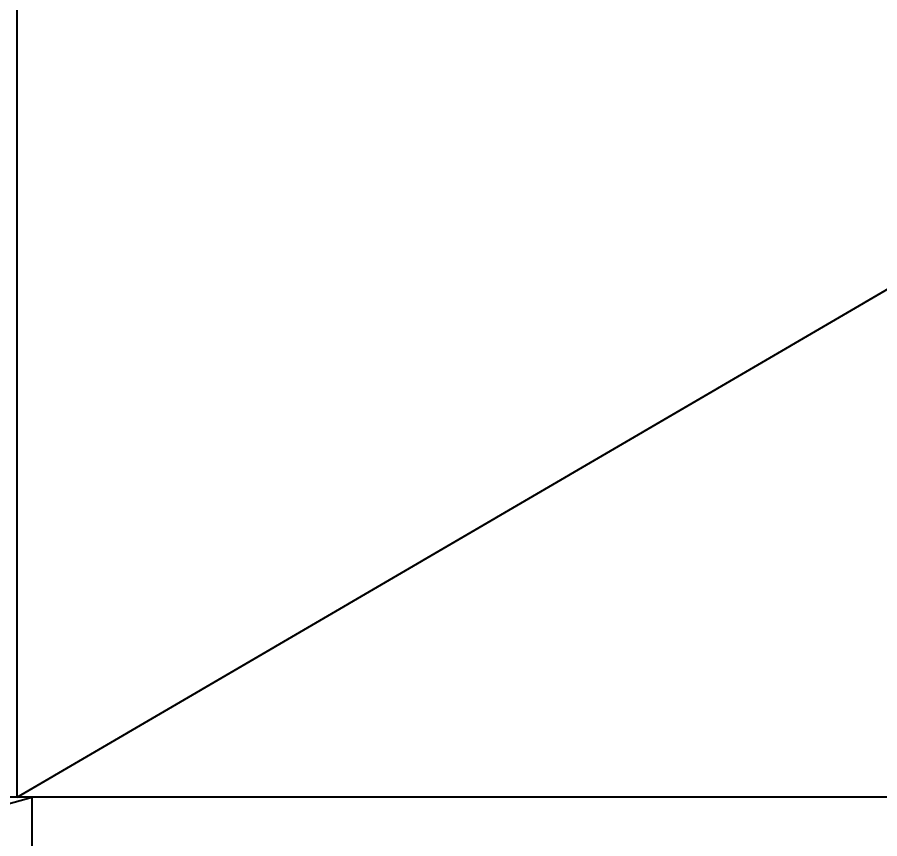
# Model space of a CAD drawing. Header units: inches. Extents: x -2661 to 42767, y -1222 to 9099.
# Drawn here: x -673.13 to -665.91, y 3381.48 to 3388.35 of the extents above; entities that cross this region are included whole.
import ezdxf
from ezdxf import colors
from ezdxf.entities.mleader import LeaderData, LeaderLine
from ezdxf.math import Vec2, Vec3

# ---------------------------------------------------------------- set-up
doc = ezdxf.new("R2010")
doc.units = ezdxf.units.IN
doc.header["$LTSCALE"] = 12
doc.header["$MEASUREMENT"] = 0
doc.layers.get('0').update_dxf_attribs({"linetype": 'CONTINUOUS'})
doc.layers.add('S-ANNO-NOTE', color=4, linetype='CONTINUOUS')
doc.layers.add('S-WOOD', color=3, linetype='CONTINUOUS')
doc.styles.add('Arial', font='arial.ttf', dxfattribs={"width": 0.85})

# ---------------------------------------------------------------- blocks, each defined once
blk = doc.blocks.new('*U1284')
blk.add_lwpolyline([(1.5, -5.5), (0, -5.5), (0, 0), (1.5, 0)], close=True)
at = {"layer": 'S-WOOD', "color": 2}
for p, q in [((1.5, -5.5), (0, 0)), ((1.5, 0), (0, -5.5))]:
    blk.add_line(p, q, dxfattribs=at)
blk = doc.blocks.new('*U1267')
at = {"color": 0}
blk.add_line((0, 11.875), (20.34375, 0), dxfattribs=at)
blk.add_lwpolyline([(0, 11.875), (0, 0), (20.34375, 0), (20.34375, 11.875)], close=True)

msp = doc.modelspace()

# ---------------------------------------------------------------- block references
at = {"layer": 'S-WOOD', "color": 2, "xscale": -1, "rotation": 180}
msp.add_blockref('*U1267', (-673.12501, 3393.70355), dxfattribs=at)
at = {"layer": 'S-WOOD', "xscale": -1, "rotation": 89.99999999999993}
msp.add_blockref('*U1284', (-678.50001, 3381.82855), dxfattribs=at)

# ---------------------------------------------------------------- leaders
at = {"layer": 'S-ANNO-NOTE'}
ml = msp.add_multileader_mtext('Standard', dxfattribs=at)
ml.set_content('\\A1;2x6 BLOCKING w/ ROOF E.N. PER PLAN, TYP.', color=256, style='Arial')
ml.set_leader_properties(color=2)
ml.build(insert=Vec2(0, 0))
ml.multileader.update_dxf_attribs({"dogleg_length": 0.36, "arrow_head_size": 1.3125, "scale": 12})
ctx = ml.context
ctx.base_point, ctx.scale, ctx.char_height, ctx.arrow_head_size, ctx.landing_gap_size, ctx.plane_origin = Vec3(-849.07767, 3376.8066), 12, 1.125, 1.3125, 0.75, Vec3(-831.79862, 3068.39983)
notes = []
notes.append((ctx, [(1, (1, 1, 0), (-850.57767, 3376.8066), (1, 0), 1.5, [(0, [(-857.41754, 3388.20328)], 0, [])])]))
ctx.mtext.insert, ctx.mtext.width, ctx.mtext.defined_height, ctx.mtext.flow_direction = Vec3(-848.32767, 3377.48038), 16.4747217, 2.68987, 5
ml = msp.add_multileader_mtext('Standard', dxfattribs=at)
ml.set_content('\\A1;1{\\H0.7x;\\S3#4;}"x FULL DEPTH LSL BLOCKING @48"O.C., w/ (3) 10d NAILS PER BLOCK, TYP.', color=4, style='Arial')
ml.set_leader_properties(color=2)
ml.build(insert=Vec2(0, 0))
ml.multileader.update_dxf_attribs({"dogleg_length": 0.36, "arrow_head_size": 1.3125, "scale": 12})
ctx = ml.context
ctx.base_point, ctx.scale, ctx.char_height, ctx.arrow_head_size, ctx.landing_gap_size, ctx.plane_origin = Vec3(-615.98204, 3372.49759), 12, 1.125, 1.3125, 1.08, Vec3(-557.38046, 3668.23605)
ctx.text_align_type = 2
notes.append((ctx, [(0, (1, 1, 0), (-594.39333, 3372.49759), (-1, 0), 1.5, [(0, [(-590.04636, 3381.82855)], 0, [])])]))
ctx.mtext.insert, ctx.mtext.width, ctx.mtext.alignment, ctx.mtext.flow_direction = Vec3(-596.97333, 3373.17137), 18.6130968, 3, 5
ml = msp.add_multileader_mtext('Standard', dxfattribs=at)
ml.set_content('\\A1;JOIST PER PLAN ', color=4, style='Arial')
ml.set_leader_properties(color=2)
ml.build(insert=Vec2(0, 0))
ml.multileader.update_dxf_attribs({"dogleg_length": 0.36, "arrow_head_size": 1.3125, "scale": 12})
ctx = ml.context
ctx.base_point, ctx.scale, ctx.char_height, ctx.arrow_head_size, ctx.landing_gap_size, ctx.plane_origin = Vec3(-622.20914, 3376.8087), 12, 1.125, 1.3125, 1.08, Vec3(-684.30213, 3647.6671)
ctx.text_align_type = 2
notes.append((ctx, [(1, (1, 1, 0), (-607.93059, 3376.8087), (-1, 0), 1.5, [(0, [(-604.32216, 3381.82891)], 0, [])])]))
ctx.mtext.insert, ctx.mtext.rotation, ctx.mtext.width, ctx.mtext.alignment, ctx.mtext.flow_direction = Vec3(-610.51059, 3377.38079), 6.2831853, 16.4188302, 3, 5
ml = msp.add_multileader_mtext('Standard', dxfattribs=at)
ml.set_content('\\A1;STEEL BEAM PER PLAN  AND WEB FILLER PER TYPICAL DETAILS', color=4, style='Arial')
ml.set_leader_properties(color=2)
ml.build(insert=Vec2(0, 0))
ml.multileader.update_dxf_attribs({"dogleg_length": 0.36, "arrow_head_size": 1.3125, "scale": 12})
ctx = ml.context
ctx.base_point, ctx.scale, ctx.char_height, ctx.arrow_head_size, ctx.landing_gap_size, ctx.plane_origin = Vec3(-849.07767, 3369.70369), 12, 1.125, 1.3125, 1.08, Vec3(-931.79729, 3673.87222)
notes.append((ctx, [(0, (1, 1, 0), (-850.57767, 3369.70369), (1, 0), 1.5, [(0, [(-858.31996, 3381.70328)], 0, [])])]))
ctx.mtext.insert, ctx.mtext.rotation, ctx.mtext.width, ctx.mtext.defined_height, ctx.mtext.flow_direction = Vec3(-847.99767, 3370.27578), 6.2831853, 18.4617252, 3.69153, 5
for ctx, leaders in notes:
    for number, flags, end, landing, length, lines in leaders:
        leader = LeaderData()
        leader.index, (leader.has_last_leader_line, leader.has_dogleg_vector, leader.attachment_direction) = number, flags
        leader.last_leader_point, leader.dogleg_vector, leader.dogleg_length = Vec3(end), Vec3(landing), length
        for number, points, colour, breaks in lines:
            line = LeaderLine()
            line.index, line.vertices, line.color, line.breaks = number, Vec3.list(points), colors.encode_raw_color(colour), breaks
            leader.lines.append(line)
        ctx.leaders.append(leader)

doc.saveas('drawing.dxf')
